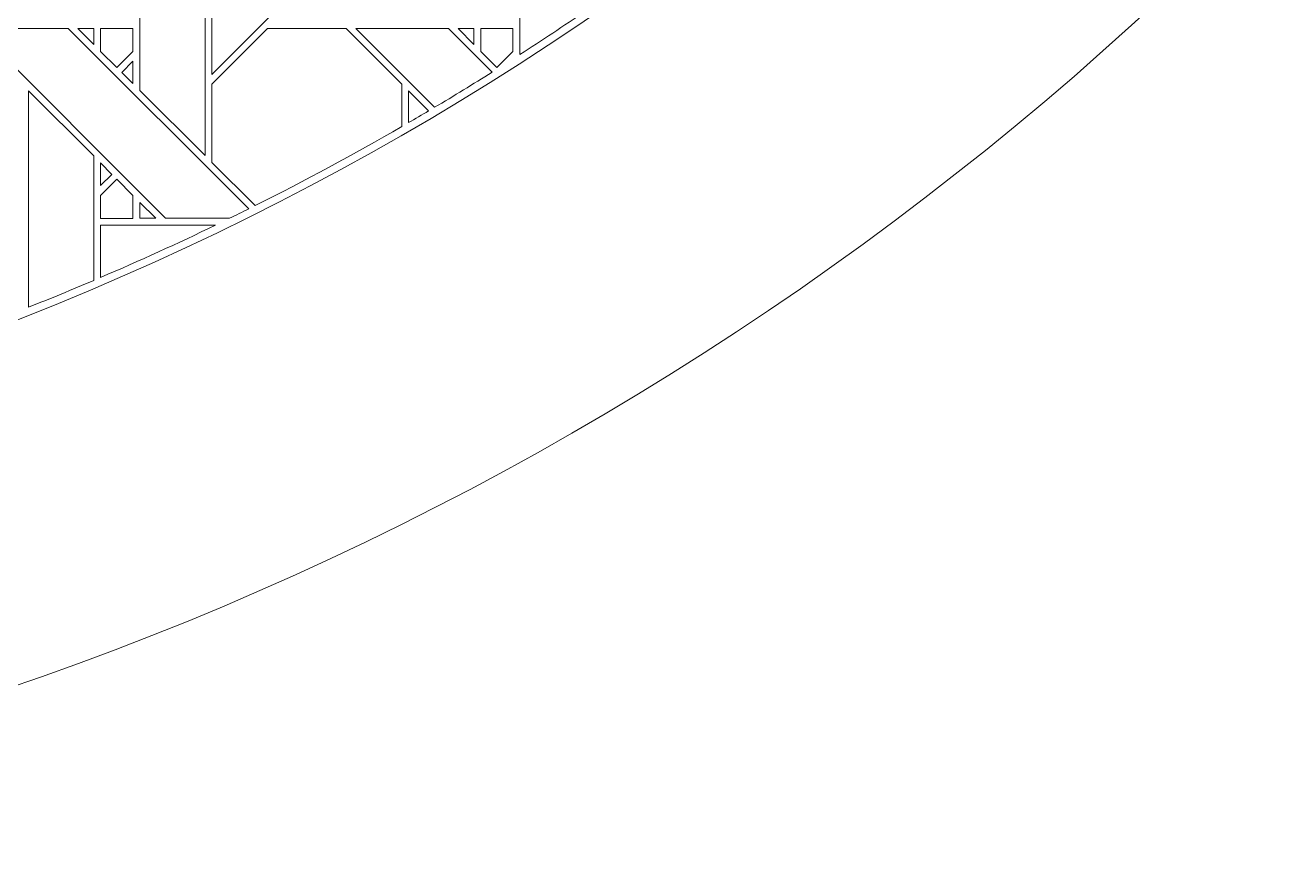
# Model space of a CAD drawing. Header units: inches. Extents: x 4.4 to 20.4, y 1.1 to 17.1.
# Drawn here: x 15 to 18.132, y 1.095 to 3.174 of the extents above; entities that cross this region are included whole.
import ezdxf

# ---------------------------------------------------------------- set-up
doc = ezdxf.new("R2010")
doc.units = ezdxf.units.IN
doc.header["$MEASUREMENT"] = 0
doc.layers.add('Design', color=7, linetype='Continuous', lineweight=0)

msp = doc.modelspace()

# ---------------------------------------------------------------- linework, layer by layer
at = {"layer": 'Design'}
for points, knots in [([(12.3829, 17.0948), (7.9646, 17.0948), (4.3829, 13.513), (4.3829, 9.0948), (4.3829, 4.6765), (7.9646, 1.0948), (12.3829, 1.0948), (16.8011, 1.0948), (20.3829, 4.6765), (20.3829, 9.0948), (20.3829, 13.513), (16.8011, 17.0948), (12.3829, 17.0948)], [0, 0, 0, 0, 1, 1, 1, 2, 2, 2, 3, 3, 3, 4, 4, 4, 4]), ([(12.3829, 16.2388), (8.4373, 16.2388), (5.2388, 13.0403), (5.2388, 9.0948), (5.2388, 5.1492), (8.4373, 1.9507), (12.3829, 1.9507), (16.3284, 1.9507), (19.5269, 5.1492), (19.5269, 9.0948), (19.5269, 13.0403), (16.3284, 16.2388), (12.3829, 16.2388)], [0, 0, 0, 0, 1, 1, 1, 2, 2, 2, 3, 3, 3, 4, 4, 4, 4]), ([(15.4666, 3.2807), (15.4666, 3.2807), (15.9403, 3.7543), (15.9403, 3.7543), (15.9403, 3.7543), (15.9403, 3.5243), (15.9403, 3.5243), (15.9403, 3.5243), (15.4666, 3.0506), (15.4666, 3.0506), (15.4666, 3.0506), (15.4666, 3.2807), (15.4666, 3.2807)], [0, 0, 0, 0, 1, 1, 1, 2, 2, 2, 3, 3, 3, 4, 4, 4, 4]), ([(15.4494, 3.4428), (15.4494, 3.4428), (15.4494, 2.8477), (15.4494, 2.8477), (15.4494, 2.8477), (15.2865, 3.0106), (15.2865, 3.0106), (15.2865, 3.0106), (15.2865, 3.4428), (15.2865, 3.4428), (15.2865, 3.4428), (15.4494, 3.4428), (15.4494, 3.4428)], [0, 0, 0, 0, 1, 1, 1, 2, 2, 2, 3, 3, 3, 4, 4, 4, 4]), ([(16.2352, 3.1001), (16.2352, 3.1001), (16.2352, 3.4428), (16.2352, 3.4428), (16.2352, 3.4428), (16.3982, 3.4428), (16.3982, 3.4428), (16.3982, 3.4428), (16.3982, 3.2083), (16.3982, 3.2083), (16.3444, 3.1715), (16.2901, 3.1354), (16.2352, 3.1001)], [0, 0, 0, 0, 1, 1, 1, 2, 2, 2, 3, 3, 3, 4, 4, 4, 4]), ([(15.5106, 2.6913), (15.5106, 2.6913), (15.3506, 2.6913), (15.3506, 2.6913), (15.3506, 2.6913), (14.877, 3.165), (14.877, 3.165), (14.877, 3.165), (15.1079, 3.165), (15.1079, 3.165), (15.1079, 3.165), (15.5582, 2.7147), (15.5582, 2.7147), (15.5423, 2.7069), (15.5264, 2.6991), (15.5106, 2.6913)], [0, 0, 0, 0, 1, 1, 1, 2, 2, 2, 3, 3, 3, 4, 4, 4, 5, 5, 5, 5]), ([(15.1715, 3.165), (15.1715, 3.165), (15.1715, 3.1251), (15.1715, 3.1251), (15.1715, 3.1251), (15.1321, 3.165), (15.1321, 3.165), (15.1321, 3.165), (15.1715, 3.165), (15.1715, 3.165)], [0, 0, 0, 0, 1, 1, 1, 2, 2, 2, 3, 3, 3, 3]), ([(15.269, 3.1649), (15.269, 3.1649), (15.269, 3.1073), (15.269, 3.1073), (15.269, 3.1073), (15.2291, 3.0674), (15.2291, 3.0674), (15.2291, 3.0674), (15.1887, 3.1077), (15.1887, 3.1077), (15.1887, 3.1077), (15.1887, 3.1649), (15.1887, 3.1649), (15.1887, 3.1649), (15.269, 3.1649), (15.269, 3.1649)], [0, 0, 0, 0, 1, 1, 1, 2, 2, 2, 3, 3, 3, 4, 4, 4, 5, 5, 5, 5]), ([(15.2291, 3.0674), (15.2291, 3.0674), (15.1887, 3.1077), (15.1887, 3.1077), (15.1887, 3.1077), (15.1887, 3.1649), (15.1887, 3.1649), (15.1887, 3.1649), (15.269, 3.1649), (15.269, 3.1649), (15.269, 3.1649), (15.269, 3.1073), (15.269, 3.1073), (15.269, 3.1073), (15.2291, 3.0674), (15.2291, 3.0674)], [0, 0, 0, 0, 1, 1, 1, 2, 2, 2, 3, 3, 3, 4, 4, 4, 5, 5, 5, 5]), ([(15.5743, 2.7229), (15.5743, 2.7229), (15.4666, 2.8305), (15.4666, 2.8305), (15.4666, 2.8305), (15.4666, 3.0262), (15.4666, 3.0262), (15.4666, 3.0262), (15.6053, 3.1649), (15.6053, 3.1649), (15.6053, 3.1649), (15.8015, 3.1649), (15.8015, 3.1649), (15.8015, 3.1649), (15.9403, 3.0262), (15.9403, 3.0262), (15.9403, 3.0262), (15.9403, 2.9201), (15.9403, 2.9201), (15.8204, 2.8509), (15.6984, 2.7851), (15.5743, 2.7229)], [0, 0, 0, 0, 1, 1, 1, 2, 2, 2, 3, 3, 3, 4, 4, 4, 5, 5, 5, 6, 6, 6, 7, 7, 7, 7]), ([(15.5743, 2.7229), (15.5743, 2.7229), (15.4666, 2.8305), (15.4666, 2.8305), (15.4666, 2.8305), (15.4666, 3.0262), (15.4666, 3.0262), (15.4666, 3.0262), (15.6053, 3.1649), (15.6053, 3.1649), (15.6053, 3.1649), (15.8015, 3.1649), (15.8015, 3.1649), (15.8015, 3.1649), (15.9403, 3.0262), (15.9403, 3.0262), (15.9403, 3.0262), (15.9403, 2.9201), (15.9403, 2.9201), (15.8204, 2.8509), (15.6984, 2.7851), (15.5743, 2.7229)], [0, 0, 0, 0, 1, 1, 1, 2, 2, 2, 3, 3, 3, 4, 4, 4, 5, 5, 5, 6, 6, 6, 7, 7, 7, 7]), ([(16.0224, 2.9683), (16.0224, 2.9683), (15.8257, 3.165), (15.8257, 3.165), (15.8257, 3.165), (16.0567, 3.165), (16.0567, 3.165), (16.0567, 3.165), (16.1657, 3.0559), (16.1657, 3.0559), (16.1183, 3.0262), (16.0705, 2.9969), (16.0224, 2.9683)], [0, 0, 0, 0, 1, 1, 1, 2, 2, 2, 3, 3, 3, 4, 4, 4, 4]), ([(16.1202, 3.165), (16.1202, 3.165), (16.1202, 3.1251), (16.1202, 3.1251), (16.1202, 3.1251), (16.0808, 3.165), (16.0808, 3.165), (16.0808, 3.165), (16.1202, 3.165), (16.1202, 3.165)], [0, 0, 0, 0, 1, 1, 1, 2, 2, 2, 3, 3, 3, 3]), ([(16.2177, 3.1649), (16.2177, 3.1649), (16.2177, 3.1073), (16.2177, 3.1073), (16.2177, 3.1073), (16.1778, 3.0674), (16.1778, 3.0674), (16.1778, 3.0674), (16.1375, 3.1077), (16.1375, 3.1077), (16.1375, 3.1077), (16.1375, 3.1649), (16.1375, 3.1649), (16.1375, 3.1649), (16.2177, 3.1649), (16.2177, 3.1649)], [0, 0, 0, 0, 1, 1, 1, 2, 2, 2, 3, 3, 3, 4, 4, 4, 5, 5, 5, 5]), ([(16.1375, 3.1649), (16.1375, 3.1649), (16.2177, 3.1649), (16.2177, 3.1649), (16.2177, 3.1649), (16.2177, 3.1073), (16.2177, 3.1073), (16.2177, 3.1073), (16.1778, 3.0674), (16.1778, 3.0674), (16.1778, 3.0674), (16.1375, 3.1077), (16.1375, 3.1077), (16.1375, 3.1077), (16.1375, 3.1649), (16.1375, 3.1649)], [0, 0, 0, 0, 1, 1, 1, 2, 2, 2, 3, 3, 3, 4, 4, 4, 5, 5, 5, 5]), ([(15.269, 3.0831), (15.269, 3.0831), (15.269, 3.028), (15.269, 3.028), (15.269, 3.028), (15.2412, 3.0553), (15.2412, 3.0553), (15.2412, 3.0553), (15.269, 3.0831), (15.269, 3.0831)], [0, 0, 0, 0, 1, 1, 1, 2, 2, 2, 3, 3, 3, 3]), ([(15.0087, 2.4693), (15.0087, 2.4693), (15.0087, 3.0091), (15.0087, 3.0091), (15.0087, 3.0091), (15.1714, 2.847), (15.1714, 2.847), (15.1714, 2.847), (15.1714, 2.5362), (15.1714, 2.5362), (15.1175, 2.5133), (15.0632, 2.4909), (15.0087, 2.4693)], [0, 0, 0, 0, 1, 1, 1, 2, 2, 2, 3, 3, 3, 4, 4, 4, 4]), ([(16.0074, 2.9593), (15.9908, 2.9495), (15.9741, 2.9398), (15.9574, 2.9301), (15.9574, 2.9301), (15.9574, 3.0091), (15.9574, 3.0091), (15.9574, 3.0091), (16.0074, 2.9593), (16.0074, 2.9593)], [0, 0, 0, 0, 1, 1, 1, 2, 2, 2, 3, 3, 3, 3]), ([(15.1887, 2.7728), (15.1887, 2.7728), (15.1887, 2.8295), (15.1887, 2.8295), (15.1887, 2.8295), (15.2169, 2.8009), (15.2169, 2.8009), (15.2169, 2.8009), (15.1887, 2.7728), (15.1887, 2.7728)], [0, 0, 0, 0, 1, 1, 1, 2, 2, 2, 3, 3, 3, 3]), ([(15.1887, 2.7483), (15.1887, 2.7483), (15.2291, 2.7887), (15.2291, 2.7887), (15.2291, 2.7887), (15.2694, 2.7483), (15.2694, 2.7483), (15.2694, 2.7483), (15.2694, 2.691), (15.2694, 2.691), (15.2694, 2.691), (15.1887, 2.691), (15.1887, 2.691), (15.1887, 2.691), (15.1887, 2.7483), (15.1887, 2.7483)], [0, 0, 0, 0, 1, 1, 1, 2, 2, 2, 3, 3, 3, 4, 4, 4, 5, 5, 5, 5]), ([(15.2291, 2.7887), (15.2291, 2.7887), (15.2694, 2.7483), (15.2694, 2.7483), (15.2694, 2.7483), (15.2694, 2.691), (15.2694, 2.691), (15.2694, 2.691), (15.1887, 2.691), (15.1887, 2.691), (15.1887, 2.691), (15.1887, 2.7483), (15.1887, 2.7483), (15.1887, 2.7483), (15.2291, 2.7887), (15.2291, 2.7887)], [0, 0, 0, 0, 1, 1, 1, 2, 2, 2, 3, 3, 3, 4, 4, 4, 5, 5, 5, 5]), ([(15.2866, 2.6913), (15.2866, 2.6913), (15.2866, 2.7311), (15.2866, 2.7311), (15.2866, 2.7311), (15.3264, 2.6913), (15.3264, 2.6913), (15.3264, 2.6913), (15.2866, 2.6913), (15.2866, 2.6913)], [0, 0, 0, 0, 1, 1, 1, 2, 2, 2, 3, 3, 3, 3]), ([(15.4753, 2.6741), (15.3809, 2.6285), (15.2854, 2.5851), (15.1887, 2.5437), (15.1887, 2.5437), (15.1887, 2.6741), (15.1887, 2.6741), (15.1887, 2.6741), (15.4753, 2.6741), (15.4753, 2.6741)], [0, 0, 0, 0, 1, 1, 1, 2, 2, 2, 3, 3, 3, 3])]:
    msp.add_open_spline(points, degree=3, knots=knots, dxfattribs=at)

doc.saveas('drawing.dxf')
